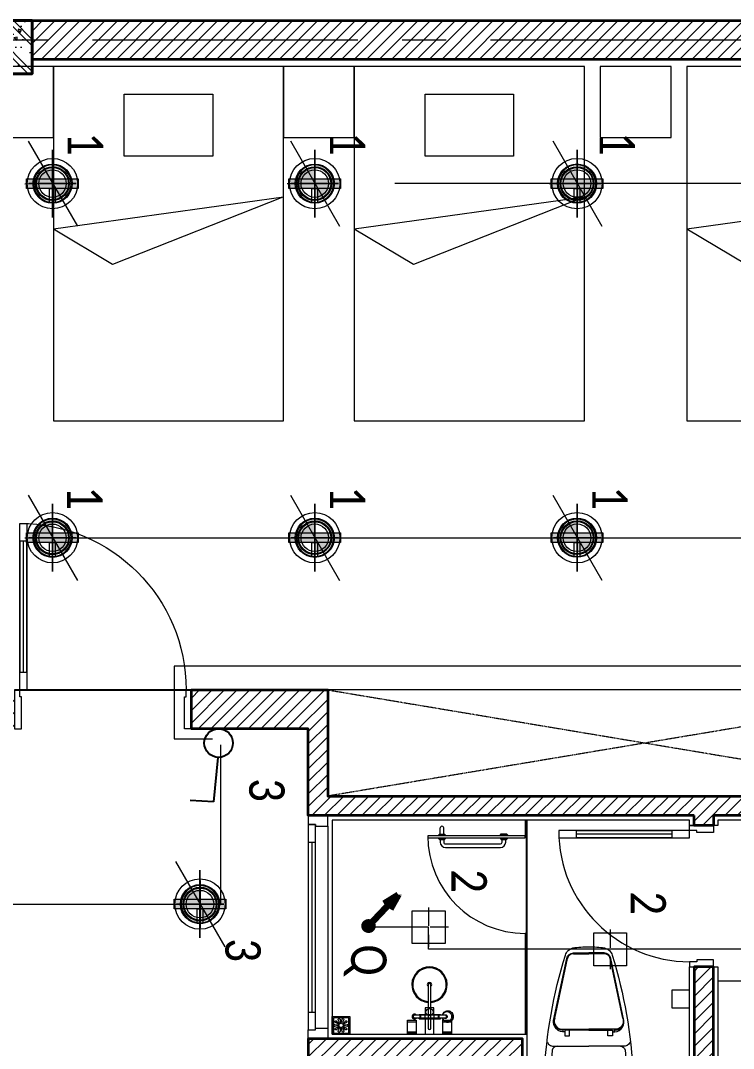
# Model space of a CAD drawing. Header units: millimetres. Extents: x 18326 to 214271, y -298828 to -198730.
# Drawn here: x 30721 to 34749, y -237225 to -231420 of the extents above; entities that cross this region are included whole.
import ezdxf
from ezdxf.enums import TextEntityAlignment as Align

# ---------------------------------------------------------------- set-up
doc = ezdxf.new("R2010")
doc.units = ezdxf.units.MM
doc.header["$LTSCALE"] = 20
doc.header["$MEASUREMENT"] = 0
for name, pattern in [('ACAD_ISO10W100', [18.5, 12, -3, 0.5, -3]), ('CONTINOUS', [0]), ('DASHED2', [0.375, 0.25, -0.125]), ('HIDDEN', [0.375, 0.25, -0.125]), ('xref LC GK$0$CENTER2', [1.125, 0.75, -0.125, 0.125, -0.125]), ('xref_mb.A7$0$HIDDEN', [0.375, 0.25, -0.125])]:
    doc.linetypes.add(name, pattern=pattern)
doc.layers.get('0').update_dxf_attribs({"lineweight": 0})
for name, color, linetype, lineweight in [('0.MAU XANH- DAY DIEN', 3, 'HIDDEN', 20), ('Day dien', 6, 'ACAD_ISO10W100', 15), ('DW-DIEN', 2, 'Continuous', 25), ('E-equipment-0.2', 2, 'Continuous', 9), ('E-thin-line-0.05', 251, 'Continuous', 9), ('Hatch', 8, 'Continuous', 5), ('KV_5_HIDDEN', 125, 'HIDDEN', 9), ('KV_EX_1_TB DIEN', 55, 'Continuous', 13), ('xref LC GK$0$KV-Net truc', 251, 'xref LC GK$0$CENTER2', 9), ('xref_mb.A7$0$KV-Cat be tong', 6, 'Continuous', 35), ('xref_mb.A7$0$KV-Cat tuong', 4, 'Continuous', 35), ('xref_mb.A7$0$KV-Cat vat lieu', 11, 'Continuous', 20), ('xref_mb.A7$0$KV-Cua', 34, 'Continuous', 13), ('xref_mb.A7$0$KV-Hatch', 179, 'Continuous', 5), ('xref_mb.A7$0$KV-Net khuat', 165, 'xref_mb.A7$0$HIDDEN', 9), ('xref_mb.A7$0$KV-Noi that', 35, 'Continuous', 9), ('xref_mb.A7$0$KV-Thiet bi', 59, 'Continuous', 9)]:
    doc.layers.add(name, color=color, linetype=linetype, lineweight=lineweight)
for name, color, linetype in [('CDC-E-Note', 3, 'Continuous'), ('CETECH-E-Switch', 2, 'Continuous'), ('xref_mb.A7$0$KV-Net thay 3', 251, 'Continuous')]:
    doc.layers.add(name, color=color, linetype=linetype)
doc.styles.add('Acud_VNTIME.SHX', font='romans1.shx', dxfattribs={"width": 0.6, "bigfont": 'vns.shx'})
doc.styles.add('uv-abc', font='calibril.ttf', dxfattribs={"width": 0.85})
doc.styles.add('xref_mb.A7$0$Standard', font='arial.ttf')
doc.dimstyles.new('2A-1.200', dxfattribs={"dimtxt": 600, "dimasz": 300, "dimexe": 300, "dimexo": 0, "dimgap": 150, "dimtad": 1, "dimdec": 0, "dimrnd": 5, "dimzin": 0, "dimdsep": 46, "dimtxsty": 'Acud_VNTIME.SHX', "dimblk": 'ARCHTICK', "dimcen": 0, "dimdle": 300, "dimclrd": 159, "dimclre": 159, "dimclrt": 7, "dimadec": 0, "dimazin": 0, "dimtfac": 1, "dimtdec": 0, "dimtix": 1, "dimtmove": 1, "dimatfit": 3, "dimldrblk": 'ARCHTICK', "dimfxl": 1, "dimtvp": 1, "dimtolj": 1, "dimtzin": 0, "dimarcsym": 0})

# ---------------------------------------------------------------- blocks, each defined once
blk = doc.blocks.new('A$C37556543')
blk.add_lwpolyline([(-0.001174173317846083, -0.1710253104101831), (-0.001174173317846083, 179.8289746895898), (179.9988258266822, 179.8289746895898), (179.9988258266822, -0.1710253104101831)], close=True)
at = {"layer": 'KV_5_HIDDEN', "ltscale": 20}
for p, q in [((89.99882582668215, -17.99976764572784), (89.99882582668215, 198.0002323542722)), ((197.9988258266822, 90.00023235427216), (-18.00117417331785, 90.00023235427216))]:
    blk.add_line(p, q, dxfattribs=at)
blk = doc.blocks.new('kcvn-compac')
at = {"layer": 'E-thin-line-0.05'}
blk.add_hatch(color=256, dxfattribs=at).paths.add_polyline_path([(121.6571742641251, 22.7861284502219), (-121.6571742641309, 22.7861284502219), (-121.6571742641309, -22.7861284502161), (121.6571742641251, -22.7861284502161)])
at = {"layer": 'Hatch'}
h = blk.add_hatch(color=256, dxfattribs=at)
edge = h.paths.add_edge_path(flags=17)
edge.add_ellipse((-5.968558980384842e-12, 0.2108313806506635), major_axis=(-62.32441003977205, 62.32441003977202), ratio=1, start_angle=-405.0000000000001, end_angle=-135.0444973120539)
edge.add_line((88.13999936450071, 0.1423796748182516), (77.77056445598151, 0.1256290873325941))
edge.add_ellipse((-5.968558980384842e-12, 0.2108313806506635), major_axis=(54.9921265056812, 54.99212650568122), ratio=0.9999999999999998, start_angle=-314.9999999999999, end_angle=-45.0627709197305, ccw=False)
edge.add_line((-5.968558980384842e-12, 77.981442508722), (-5.968558980384842e-12, 88.35085732579816))
edge = h.paths.add_edge_path()
edge.add_ellipse((-5.968558980384842e-12, 0.2108313806506635), major_axis=(-62.32441003977205, 62.32441003977202), ratio=1, start_angle=-585.0000000000001, end_angle=-314.9555026879461)
edge.add_line((-88.13999936451265, 0.1423796748182516), (-77.77056445599347, 0.1256290873325941))
edge.add_ellipse((-5.968558980384842e-12, 0.2108313806506635), major_axis=(54.9921265056812, 54.99212650568122), ratio=0.9999999999999998, start_angle=-494.9999999999999, end_angle=-224.9372290802695, ccw=False)
edge.add_line((-5.968558980384842e-12, -77.55977974742066), (-5.968558980384842e-12, -87.92919456449683))
edge = h.paths.add_edge_path(flags=16)
edge.add_ellipse((-5.968558980384842e-12, 0.2108313806506635), major_axis=(54.9921265056812, 54.99212650568122), ratio=0.9999999999999998, start_angle=-405.0627709197306, end_angle=-134.9999999999999)
edge.add_line((-5.968558980384842e-12, -77.55977974742065), (-5.968558980384842e-12, -1.63424829224823e-12))
edge.add_line((-5.968558980384842e-12, -1.637347003745075e-12), (77.77056445598151, 0.125629087332594))
edge = h.paths.add_edge_path(flags=0)
edge.add_ellipse((-5.968558980384842e-12, 0.2108313806506635), major_axis=(54.9921265056812, 54.99212650568122), ratio=0.9999999999999998, start_angle=-224.9372290802695, end_angle=45)
edge.add_line((-5.968558980384842e-12, 77.98144250872198), (-5.968558980384842e-12, -1.63424829224823e-12))
edge.add_line((-5.968558980384842e-12, -1.637338311366764e-12), (-77.77056445599347, 0.1256290873325941))
for p, q in [((-5.968558980384842e-12, -1.637329161141565e-12), (-5.968558980384842e-12, 140.7610961024966)), ((-5.968558980384842e-12, -1.637329161141565e-12), (-5.968558980384842e-12, 140.7610961024966)), ((130.5149613539868, 0.2108313806506635), (-5.968558980384842e-12, -1.637329161141565e-12)), ((-5.968558980384842e-12, -1.637329161141565e-12), (-5.968558980384842e-12, -140.7610961024999)), ((-5.968558980384842e-12, -1.637329161141565e-12), (-5.968558980384842e-12, -140.7610961024999))]:
    blk.add_line(p, q)
at = {"extrusion": (0, 0, -0.9999999999999998)}
blk.add_ellipse((-5.968558980384842e-12, 0.2108313806506635), major_axis=(-62.32441003977204, 62.32441003977201), ratio=1, start_param=5.497787143782138, end_param=11.78097245096172, dxfattribs=at)
at = {"extrusion": (0, 0, -1)}
blk.add_ellipse((-5.968558980384842e-12, 0.2108313806506635), major_axis=(54.9921265056812, 54.99212650568122), ratio=0.9999999999999998, start_param=3.926990816987241, end_param=10.21017612416683, dxfattribs=at)
at = {"layer": 'E-equipment-0.2'}
blk.add_line((114.5961039364308, -200.6150972992153), (-117.0542569160491, 200.6150972843199), dxfattribs=at)
for centre, radius in [((-0.1887425119545583, 0.1015474559741847), 92.1785353275623), ((-0.1887425119254544, 0.1015474559887366), 75.67170589949819)]:
    blk.add_circle(centre, radius, dxfattribs=at)
at = {"layer": 'E-thin-line-0.05', "ltscale": 200}
for p, q in [((-5.002220859751105e-12, -159.1207951236442), (-7.389644451905042e-13, 159.4117122577658)), ((1.580247044330463e-11, -159.1207951236234), (2.012257027672604e-11, 159.4117122577242)), ((-7.389644451905042e-13, 159.4117122577034), (-5.002220859751105e-12, -159.1207951236442)), ((-0.1887425119254544, -111.2734551249106), (-0.1887425119224417, 111.4765500369145)), ((-0.1887425119109025, -111.2734551248961), (-0.1887425119078898, 111.4765500368854)), ((-0.1887425119224417, 111.4765500368709), (-0.1887425119254544, -111.2734551249106)), ((-0.173074524156732, -102.0363674313572), (-0.1730745241539466, 102.2226029269719)), ((-0.1730745241433738, -102.0363674313439), (-0.1730745241405884, 102.2226029269452)), ((-0.1730745241539466, 102.2226029269319), (-0.173074524156732, -102.0363674313572)), ((-5.238689482212066e-12, 91.63636363632816), (-5.238689482212066e-12, -91.63636363635283)), ((111.5477611765856, 0.1015474559800111), (-111.5477611765914, -0.1015474559742415)), ((-111.5477611765768, -0.1015474559596896), (111.1862341669507, 0.1012183400236779)), ((102.2879026519117, 0.09311774778721826), (-102.2879026519221, -0.09311774778841198)), ((-102.2879026519087, -0.0931177477750822), (101.9563869031642, 0.09281595256921094))]:
    blk.add_line(p, q, dxfattribs=at)
at = {"layer": 'E-thin-line-0.05'}
for points in [[(-13.37938420734935, 90.65812229035109), (13.37938420734332, 90.65812229035109), (13.37938420734332, 22.7861284502219), (-13.37938420734935, 22.7861284502219)], [(-121.6571742641309, 22.7861284502219), (121.6571742641251, 22.7861284502219), (121.6571742641251, -22.7861284502161), (-121.6571742641309, -22.7861284502161)]]:
    blk.add_lwpolyline(points, close=True, dxfattribs=at)
for centre, radius in [((-5.115907697472721e-12, -5.968558980384842e-13), 118.4978687689813), ((-2.955857780762017e-12, 2.899014361901209e-12), 79.29133126541274), ((-2.955857780762017e-12, 2.899014361901209e-12), 64.68563723971602)]:
    blk.add_circle(centre, radius, dxfattribs=at)
blk = doc.blocks.new('_ARCHTICK')
at = {"color": 8, "const_width": 0.15}
blk.add_lwpolyline([(-0.5, -0.5), (0.5, 0.5)], dxfattribs=at)
blk = doc.blocks.new('CT dơn 10a')
for p, q in [((690677.031061232, 23139.19762640205), (690777.2363677802, 23143.78406754372)), ((690677.5459707206, 22946.84414719066), (690677.031061232, 23139.19762640205))]:
    blk.add_line(p, q)
blk.add_circle((690680.3698363783, 22885.14787438614), 61.76086378300478)
blk = doc.blocks.new('*U640')
at = {"xscale": 0.6818181797535813, "yscale": 0.6818181797535813, "zscale": 0.6818181797535813, "rotation": 230.5906423549585}
blk.add_blockref('CT dơn 10a', (286909.9880903571, 373751.6533927832), dxfattribs=at)
blk = doc.blocks.new('xref LC GK$0$LC')
at = {"layer": 'xref LC GK$0$KV-Net truc', "color": 8, "ltscale": 100}
blk.add_lwpolyline([(20280.07530471543, -22700), (-10253.12418516586, -22700)], dxfattribs=at)
blk = doc.blocks.new('xref_mb.A7$0$cot30x50')
at = {"layer": 'xref_mb.A7$0$KV-Hatch'}
h = blk.add_hatch(dxfattribs=at)
h.set_pattern_fill('CHAU-01', color=8, scale=30, angle=180, pattern_type=2)
h.set_pattern_definition([(230, (-701771.5933381974, 113908.4492841933), (-215.178054780226, 18.8256404947785), [22.5, -247.5]), (175, (-701771.5933381974, 113908.4492841933), (41.62540008390004, -225.6576401100035), [18, -198]), (280.4514, (-701789.5248421974, 113910.0180861933), (-173.5528145142064, -206.8318626182861), [19.122057, -210.3426336]), (226.1842, (-701771.5933381974, 113848.4492841933), (-320.1723145876933, 49.65570429870537), [33.74999999999999, -371.2499999999999]), (276.6356, (-701798.2743616975, 113852.5872762933), (-280.3988116646109, -292.2353612701326), [28.6830864, -315.5139]), (171.1842000000001, (-701771.5933381974, 113848.4492841933), (-280.3985835400881, -292.2355802775974), [27, -297]), (201, (-701801.5933381974, 113863.4492841933), (-179.0721156355385, 120.7856671996016), [22.5, -247.5]), (146.0000000000001, (-701801.5933381974, 113863.4492841933), (-72.99459957647449, -217.5450135140559), [18, -198]), (251.4514, (-701816.5160080974, 113873.5147659933), (-252.0667885744469, -96.75914901298576), [19.122057, -210.3426336]), (217.5, (-701771.5933381974, 113908.4492841933), (-3.647956595187185, -99.86815614939344), [0, -195.6, 0, -201, 0, -198.75]), (187.5, (-701771.5933381974, 113908.4492841933), (-78.92086123264457, -118.3235135647081), [0, -114.6, 0, -191.1, 0, -75.75]), (147.5, (-701704.6933381974, 113908.4492841933), (-160.1467308517227, 6.766461520313901), [0, -74.99999999999997, 0, -233.9999999999999, 0, -310.4999999999999]), (137.5, (-701674.6933381974, 113908.4492841933), (-174.9558508027159, -30.03149469969535), [0, -97.5, 0, -155.4, 0, -220.5]), (225, (-701771.5933381974, 113908.4492841933), (90.15611460128483, -90.1561146012848), []), (225, (-701771.5933381974, 113871.6992841933), (90.15611460128483, -90.1561146012848), [])])
h.paths.add_polyline_path([(-778331.6179150133, 133391.0790201908), (-778631.6179150133, 133391.0790201908), (-778631.6179150133, 132891.0790201908), (-778331.6179150133, 132891.0790201908)])
at = {"layer": 'xref_mb.A7$0$KV-Cat be tong', "color": 8}
blk.add_lwpolyline([(-778631.6179150133, 132891.0790201908), (-778331.6179150133, 132891.0790201908), (-778331.6179150133, 133391.0790201908), (-778631.6179150133, 133391.0790201908)], close=True, dxfattribs=at)
blk = doc.blocks.new('xref_mb.A7$0$DVCT3')
at = {"layer": 'xref_mb.A7$0$KV-Cat be tong', "color": 8, "rotation": 270}
blk.add_blockref('xref_mb.A7$0$cot30x50', (372955.2071416121, -790400.0984949365), dxfattribs=at)
blk = doc.blocks.new('xref_mb.A7$0$TF2001P-Plaza')
at = {"color": 8}
for p, q in [((-0.1349881035093574, -0.268299647488675), (-0.1082184643891821, -0.268299647488675)), ((-0.1349881035093574, -0.2901528801591695), (-0.1349881035093574, -0.268299647488675)), ((-0.1349881035093574, -0.2999999999999972), (-0.1349881035093574, -0.2901528801591695)), ((-0.1082184643891821, -0.268299647488675), (-0.1082184643891821, -0.2999999999999972)), ((0.1349881035093716, -0.268299647488675), (0.1082184643891964, -0.268299647488675)), ((0.1082184643891964, -0.268299647488675), (0.1082184643891964, -0.2999999999999972)), ((0.1349881035093716, -0.2901528801591695), (0.1349881035093716, -0.268299647488675)), ((0.1349881035093716, -0.2999999999999972), (0.1349881035093716, -0.2901528801591695)), ((-0.1082184643891821, -0.2999999999999972), (-0.1349881035093574, -0.2999999999999972)), ((0, -0.2999999999999972), (-0.1082184643891821, -0.2999999999999972)), ((0, -0.2999999999999972), (0.1082184643891964, -0.2999999999999972)), ((0.1082184643891964, -0.2999999999999972), (0.1349881035093716, -0.2999999999999972)), ((-0.1921508592016892, -0.3666940844349398), (-0.1209252347400565, -0.7041115928166874)), ((0.1921508592017034, -0.3666940844349398), (0.1209252347400991, -0.7041115928166874)), ((-0.08697253431348884, -0.7317892609947023), (0, -0.7317892609947023)), ((0.08697253431353147, -0.7317892609947023), (0, -0.7317892609947023))]:
    blk.add_line(p, q, dxfattribs=at)
blk.add_lwpolyline([(0, -0.7709857503338782, -0.04026818872333893), (-0.089503170167049, -0.7641256380909027, -0.2582759532507667), (-0.1324201633969864, -0.7229596048127434, -0.06368791604622695), (-0.2508710730423189, -0.04715056058327605, -0.3331113829757602), (-0.2234041984617647, -0.0265675464485895), (0, -0.0265675464485895), (0.2234041984617789, -0.0265675464485895, -0.3331113829757602), (0.2508710730423331, -0.04715056058327605, -0.06368791604622695), (0.1324201633970148, -0.7229596048127434, -0.2582759532507667), (0.08950317016709164, -0.7641256380909027, -0.04026818872333893)], format="xyb", close=True, dxfattribs=at)
for points in [[(-0.1787705193451643, -0.2100994450224221, -0.3368307061372848), (-0.2062373939257327, -0.1860859235231658), (-0.216537473025312, -0.05401156529484297, -0.4414225661349933), (-0.1907872752763495, -0.0265675464485895, 0.007083389971865325)], [(0.1787705193452069, -0.2100994450224221, 0.3368307061372848), (0.2062373939257753, -0.1860859235231658), (0.2165374730253262, -0.05401156529484297, 0.4414225661349933), (0.1907872752763637, -0.0265675464485895, -0.007083389971865325)], [(-0.2337042775613156, -0.2323977128393864, -0.3528619440787009), (-0.1925039611629842, -0.2100994450224221), (0, -0.2100994450224221)], [(0.2337042775613583, -0.2323977128393864, 0.3528619440787009), (0.1925039611630126, -0.2100994450224221), (0, -0.2100994450224221)], [(-0.1349881035093574, -0.2901528801591695, 0.4878779416568886), (-0.1989377949645075, -0.3539896649754013), (-0.1248552693128886, -0.704941185708762, 0.3531545021699269), (-0.08698250029576116, -0.7358059008976738), (0, -0.7358059008976738)], [(-0.144756232044827, -0.289990600146723), (-0.144756232044827, -0.3009508492442166, 0.3534189704856527), (-0.1966887083426769, -0.3297439391509727, -7.107355031558337)], [(0.1349881035093716, -0.2901528801591695, -0.4878779416568886), (0.1989377949645501, -0.3539896649754013), (0.1248552693129028, -0.704941185708762, -0.3531545021699269), (0.08698250029580379, -0.7358059008976738), (0, -0.7358059008976738)], [(0.1447562320448412, -0.289990600146723), (0.1447562320448412, -0.3009508492442166, -0.3534189704856527), (0.1966887083427196, -0.3297439391509727, 7.107355031558337)], [(-0.1921508592016892, -0.3666940844349398, -0.5535659268976675), (-0.1467789752409487, -0.3053816127835631), (0, -0.3053816127835631)], [(0.1921508592017034, -0.3666940844349398, 0.5535659268976675), (0.1467789752409914, -0.3053816127835631), (0, -0.3053816127835631)]]:
    blk.add_lwpolyline(points, format="xyb", dxfattribs=at)
for centre, start, end in [((-0.0867945877096048, -0.6969069380858741), 191.9196070017476, 269.7077172596), ((0.08679458770961901, -0.6969069380858741), 270.2922827404001, 348.0803929982523)]:
    blk.add_arc(centre, 0.03488277678895942, start, end, dxfattribs=at)
at = {"color": 8, "style": 'xref_mb.A7$0$Standard', "flags": 3}
blk.add_attdef('SERIAL', text='', height=0.025, dxfattribs=at).set_placement((66.65938784401892, -0.4587154508485867), align=Align.CENTER)
blk = doc.blocks.new('*U536')
at = {"color": 8, "xscale": 1000, "yscale": 1000, "zscale": 1000}
blk.add_blockref('xref_mb.A7$0$TF2001P-Plaza', (0, 26.56754644860371), dxfattribs=at)
blk = doc.blocks.new('xref_mb.A7$0$sdfg323233')
at = {"color": 8}
for p, q in [((-116.2675172935997, 55.00000000000728), (-125, 55.00000000000728)), ((-91.1597318807435, 55.00000000000728), (-116.2675172935997, 55.00000000000728)), ((-75, 55.00000000000728), (-91.1597318807435, 55.00000000000728)), ((-83.8460588735943, 33.62888867394213), (-52.81825134883547, 33.6288886739494)), ((-83.84605887359794, 16.37111132595601), (-52.81825134883547, 16.37111132596328)), ((-62.77707765950981, 37.36901190614299), (-62.77707765950981, 33.62888867394213)), ((57.67349692095377, 37.36901190614299), (-62.77707765950981, 37.36901190614299)), ((-62.77707765950981, 16.37111132573773), (-62.77707765951345, 12.63098809350049)), ((57.67349692080461, 12.63098809328221), (-62.77707765951345, 12.63098809328221)), ((-49.06637984273402, 33.6288886739494), (47.81781026301542, 33.62888867394213)), ((-49.06637984273402, 16.37111132596328), (47.81781026316094, 16.37111132617429)), ((-25, 12.63098809328221), (-25, 37.36901190615026)), ((25, 37.36901190615026), (25, 12.63098809328221)), ((51.56968177042654, 33.62888867394213), (84.7131037691106, 33.62888867394213)), ((51.56968177042654, 16.37111132595601), (84.71310376910697, 16.37111132595601)), ((57.67349692095377, 37.36901190614299), (57.67349692080825, 33.62888867394213)), ((57.67349692080825, 16.37111132573773), (57.67349692080461, 12.63098809328221)), ((125, 55.00000000000728), (75, 55.00000000000728))]:
    blk.add_line(p, q, dxfattribs=at)
for points in [[(-75, 115.0000000000073), (-125, 115.0000000000073), (-125, 125.0000000000073), (-75, 125.0000000000073), (-75, 115.0000000000073)], [(25, 37.36901190615026), (25, 125.0000000000073), (-25, 125.0000000000073), (-25, 37.36901190615026)], [(125, 115.0000000000073), (75, 115.0000000000073), (75, 125.0000000000073), (125, 125.0000000000073), (125, 115.0000000000073)], [(-125, 113.0000000000364), (-75, 113.0000000000364), (-75, 45.00000000000728), (-79.15223750482983, 45.00000000000728)], [(-125, 48.52331093827524), (-125, 113.0000000000364)], [(75, 113.0000000000364), (125, 113.0000000000364), (125, 45.00000000000728), (75, 45.00000000000728), (75, 113.0000000000364)], [(-73.9045061360157, 16.37111132588325), (-75.98240390913998, 10.46579669508355), (-79.07199321153894, 5.093413142370991), (-83.059986914006, 0.4509518683917122), (-87.80015575829748, -3.291360259951034), (-93.11869019641745, -5.996302481667954), (-98.82057353402342, -7.564691666935687), (-101.9206010672424, -7.762171913032944), (-104.6967326785598, -7.939019101700978), (-110.5317043000759, -7.105559181887656), (-116.1115353091664, -5.09487269444071), (-121.2316279509032, -1.980686234288441), (-125.7042418702549, 2.122811156936223), (-129.3653780563836, 7.065155002841493), (-132.0807922580498, 12.66512252992834), (-133.7509173643703, 18.71737763080455), (-134.3145142729845, 24.99999999998545), (-133.7509173643703, 31.28262236905721), (-132.0807922580498, 37.33487746989704), (-129.3653780563836, 42.93484499698388), (-125.7042418702513, 47.87718884288915), (-121.2316279508996, 51.9806862341502), (-116.1115353091627, 55.09487269430247), (-110.7843221355761, 57.01452859905112), (-110.5317043000723, 57.10555918171303), (-104.6967326785561, 57.93901910156274), (-98.82057353401979, 57.56469166676106), (-93.11869019641381, 55.99630248149333), (-87.80015575829384, 53.29136025981279), (-83.05998691400237, 49.54904813150642), (-79.0719932115353, 44.90658685749077), (-75.98240390913634, 39.53420330474182), (-73.90450613601206, 33.62888867394213)], [(-74.33658083754563, 16.37111132595601), (-76.37494318506651, 10.62247277359711), (-79.38545225740381, 5.398767818391207), (-83.25819225806481, 0.8907175899585127), (-87.85176673481328, -2.737085837921768), (-92.99846106397308, -5.352188819029834), (-98.51036582752567, -6.859112110592832), (-104.1862375193086, -7.202836886841396), (-109.818846084956, -6.370813515291957), (-115.2025410375718, -4.393419752392219), (-120.1407599005252, -1.342851630557561), (-124.4532048418405, 2.669512469641631), (-127.9824254738851, 7.497178322613763), (-130.5995674773221, 12.96388446381025), (-132.2090771625444, 18.87003762020322), (-132.7521902037479, 24.99999999998545), (-132.2090771625444, 31.12996237965854), (-130.5995674773221, 37.03611553601513), (-127.9824254738814, 42.50282167724799), (-124.4532048418369, 47.33048753018375), (-120.1407599005215, 51.3428516304557), (-115.2025410375682, 54.39341975225398), (-109.8188460849524, 56.37081351515371), (-104.186237519305, 57.20283688666677), (-98.51036582766756, 56.85911211041821), (-92.99846106396944, 55.35218881889159), (-87.85176673480964, 52.73708583774714), (-83.25819225806117, 49.10928240990324), (-79.38545225740017, 44.60123218143417), (-76.37494318506288, 39.37752722630103), (-74.33658083754199, 33.62888867394213)], [(-74.48526008024783, 16.37111132595601), (-76.50534049694397, 11.33883461482037), (-79.39052895394707, 6.825300761069229), (-83.03126884638186, 3.001898030619486), (-87.28931370874488, 0.01380897576746065), (-92.00297672388115, -2.025502448537736), (-96.99327030567656, -3.038599346960837), (-102.0707026291275, -2.987012323443196), (-107.042473031026, -1.87270024465397), (-111.7197930508628, 0.2620241427066503), (-115.9250551208897, 3.336100914551935), (-119.4985766959071, 7.232800983569177), (-122.3046637308944, 11.80415854504099), (-124.2367632657915, 16.876589646512), (-125.2215094634375, 22.25748353141535), (-125.2215094634375, 27.74251646939229), (-124.2367632656424, 33.12341035425925), (-122.3046637304542, 38.19584145569388), (-119.4985766956124, 42.76719901720207), (-115.9250551208861, 46.6638990860738), (-111.7197930505681, 49.73797585784632), (-107.0424730305858, 51.8727002450978), (-102.0707026286873, 52.98701232377789), (-96.99327030509085, 53.03859934722277), (-92.00297672358647, 52.02550244876329), (-87.28931370845021, 49.98619102434895), (-83.03126884594167, 46.99810196946055), (-79.39052895365239, 43.17469923886529), (-76.50534049694033, 38.66116538507777), (-74.48526008009867, 33.62888867394213)], [(-79.15223750482983, 45.00000000000728), (-125, 45.00000000000728), (-125, 48.52331093827524)], [(-85.1673110011252, 16.2184840958289), (-86.67950985443167, 15.24072043865453), (-88.32286489631952, 14.61040189062624), (-90.03887020181719, 14.34996874503122), (-91.76643338854046, 14.46869281555701), (-93.44405059410929, 14.96234734592144), (-95.01199610938056, 15.81335748835409), (-96.41444870371924, 16.99142599498737), (-97.60147894324473, 18.45461184568558), (-98.5308267574801, 20.15082341180823), (-99.16940595793858, 22.01967299667012), (-99.49448216080054, 23.99462672927621), (-99.49448216080054, 26.00537327058555), (-99.16940595793858, 27.98032700319163), (-98.5308267574801, 29.84917658805352), (-97.60147894324473, 31.5453881541398), (-96.4144487037156, 33.00857400483801), (-95.01199610937692, 34.18664251147129), (-93.44405059410565, 35.03765265394031), (-91.76643338853683, 35.53130718430475), (-90.03887020181355, 35.65003125493968), (-88.32286489631588, 35.38959810923552), (-86.67950985442803, 34.75927956117084), (-85.16731100112156, 33.78151590403286)], [(-86.76881954422424, 16.03348245395318), (-88.16476009799953, 16.02293092661421), (-89.5383686506757, 16.32054066196724), (-90.84249251361325, 16.91609543113736), (-92.03236424014176, 17.78915126657375), (-93.06713838653377, 18.90973825417313), (-93.91129363676737, 20.23938932880264), (-94.53585216396459, 21.73246075630595), (-94.9193743716678, 23.33769897354068), (-95.04869486160896, 25.00000000038563), (-94.9193743716678, 26.66230102715781), (-94.53585216381907, 28.26753924439254), (-93.91129363618529, 29.76061067182309), (-93.06713838609721, 31.09026174630708), (-92.03236423955605, 32.2108487338337), (-90.84249251259098, 33.08390456908819), (-89.53836865008998, 33.67945933814917), (-88.1647600972683, 33.97706907332031), (-86.76881954349301, 33.96651754579943)], [(-83.84605887155703, 33.62888867365109), (-86.81079755623432, 33.97136672456691)], [(-83.84605887156067, 16.37111132617429), (-86.81079755623796, 16.02863327529485)], [(-25, 12.63098809328221), (-25, 1.824583655194147)], [(-25, 1.824583655186871), (-25, -24.99999999999272), (25, -24.99999999999272), (25, 1.824583655186871)], [(25, 1.824583655194147), (25, 12.63098809328221)], [(47.81781025821329, 33.6288886883849), (48.43394433913272, 31.76872675414779), (48.89115053193746, 29.65717120705813), (49.17244798992397, 27.3726461877086), (49.26738919567651, 25.00000000184082), (49.17244799021501, 22.62735381593666), (48.89115053281057, 20.34282879633247), (48.43394434000584, 18.23127324898815), (47.81781025923192, 16.3711113142781)], [(51.56968176955343, 33.62888867557922), (52.1858158484356, 31.76872674272454), (52.64302203978514, 29.65717119836336), (52.92431949675301, 27.37264618265181), (53.01926070236004, 25.00000000093132), (52.92431949675301, 22.62735381917446), (52.64302204051273, 20.34282880331739), (52.18581584887215, 18.23127325884707), (51.56968177042654, 16.37111132573773)]]:
    blk.add_lwpolyline(points, dxfattribs=at)
blk.add_lwpolyline([(-7.499999999708962, 90.00000000611908), (-7.499999999708962, -154.999999994463, 0.9999999999999999), (7.499999999708962, -154.999999994463), (7.499999999708962, 90.00000000611908, 0.9999999999999999)], format="xyb", close=True, dxfattribs=at)
at = {"color": 8, "extrusion": (0, 0, -1)}
for points in [[(52.8182513482534, 33.62888867557922), (53.43438542684453, 31.76872674272454), (53.89159161848511, 29.65717119837063), (54.17288907530747, 27.37264618265908), (54.26783028076898, 25.00000000093132), (54.17288907530747, 22.62735381917446), (53.89159161863063, 20.34282880331739), (53.43438542742661, 18.23127325881796), (52.81825134883547, 16.37111132574501)], [(49.06637983676774, 33.6288886883849), (49.68251391768717, 31.76872675414779), (50.13972011092847, 29.65717120705813), (50.42101756876946, 27.3726461877086), (50.51595877437649, 25.00000000184809), (50.42101756876946, 22.62735381594393), (50.13972011136502, 20.34282879633247), (49.68251391870581, 18.23127324899542), (49.06637983793189, 16.3711113142781)]]:
    blk.add_lwpolyline(points, dxfattribs=at)
at = {"color": 8}
blk.add_circle((0, 0), 20, dxfattribs=at)
for centre, radius, start, end in [((-50.94231559578475, 32.18630909769854), 2.366467997580314, 37.55999604191742, 142.4400039570404), ((-50.94231559578475, 17.81369090214139), 2.366467997580314, 217.5599960429596, 322.4400039580826), ((49.6937460172303, 32.18630909769854), 2.366467997580314, 37.55999604295955, 142.4400039580826), ((49.6937460172303, 17.81369090214139), 2.366467997580314, 217.5599960419174, 322.4400039570404), ((84.71310376910697, 24.99999999999272), 14.04109146953345, 217.9188982557298, 142.0811017442702), ((84.71310376910697, 24.99999999999272), 8.628888673994572, 270, 90), ((0, -155), 100, 94.30122230449912, 85.69877769550087), ((0, -155), 95, 94.52806301373558, 85.47193698626441), ((0, -154.9999999944557), 12.49999999970896, 126.8698976441765, 53.1301023558235)]:
    blk.add_arc(centre, radius, start, end, dxfattribs=at)
blk = doc.blocks.new('*U517')
at = {"color": 8}
for p, q in [((-104.9999999988067, 459.3986237565578), (-105.0000000040891, 499.3986237515228)), ((-85.00000000144064, 459.3986237569579), (-84.99999999720603, 499.3986237519539)), ((-80.00000000055297, 489.3986237548188), (-45.00000000443839, 489.3986237548897)), ((-79.99999999234569, 469.3986237546515), (-44.99999999596918, 469.3986237551317)), ((-105.000000014421, 109.3986237481377), (-105.0000000197761, 149.3986237433283)), ((-83.00000348417967, 109.3986237485269), (-83.00000348000327, 149.3986237435757))]:
    blk.add_line(p, q, dxfattribs=at)
for points in [[(-100, 10), (-90, 10), (-90, 560), (-100, 560)], [(-1209.999999999999, 0), (-640, 0), (-640, 10), (-1209.999999999999, 10)], [(-90, 0), (0, 0), (0, 10), (-90, 10)]]:
    blk.add_lwpolyline(points, close=True, dxfattribs=at)
for points in [[(-110.0000000027794, 489.3986237541167), (-124.9999999989232, 489.3986237542003, 0.4142135623730934), (-155.0000000124128, 459.3986237408708), (-155.0000000133151, 149.3986237485724, 0.414213562373104), (-125.0000000102592, 119.3986237457475), (-110.0000000141154, 119.3986237454983)], [(-109.9999999975262, 469.3986237539475), (-124.9999999937281, 469.3986237540839, 0.4142135623730953), (-135.00000001218, 459.3986237355102), (-135.0000000129076, 149.3986237433446, 0.4142135623730946), (-125.0000000155852, 139.3986237455038), (-110.0000000193832, 139.3986237456966)]]:
    blk.add_lwpolyline(points, format="xyb", dxfattribs=at)
for points in [[(-100.0000000054861, 499.3986237517101), (-105.0000000040891, 499.3986237515228), (-110.000000002794, 494.3986237529507), (-109.9999999976862, 464.3986237554627), (-104.9999999988067, 459.3986237565578), (-100, 459.3986237567142)], [(-89.99999999596912, 499.3986237519102), (-84.99999999720603, 499.3986237519539), (-79.99999999832653, 494.3986237533873), (-80.00000000291038, 464.3986237558775), (-85.00000000144064, 459.3986237569579), (-90, 459.3986237568834)], [(-100.0000000210712, 149.3986237432592), (-105.0000000197761, 149.3986237433283), (-110.0000000185392, 144.3986237446452), (-110.0000000131986, 114.398623746919), (-105.000000014421, 109.3986237481377), (-100.0000000157016, 109.3986237482123)], [(-88.00000347873726, 149.3986237434993), (-83.00000348000327, 149.3986237435757), (-78.00000348119653, 144.3986237450709), (-78.000003485533, 114.3986237474883), (-83.00000348417967, 109.3986237485269), (-88.0000034828409, 109.3986237483905)]]:
    blk.add_lwpolyline(points, dxfattribs=at)
at = {"color": 8, "ltscale": 0.3}
blk.add_arc((-90, 10), 550, 90, 180, dxfattribs=at)
at = {"color": 8}
blk.add_arc((-44.99999999752623, 479.3986237523395), 9.999999999999755, 270.0000000091714, 90.00000000917142, dxfattribs=at)
blk = doc.blocks.new('xref_mb.A7$0$A$Ce74eeb68')
at = {"layer": 'xref_mb.A7$0$KV-Noi that', "color": 8}
for points in [[(0, 2.91038304567337e-11), (1300, 2.91038304567337e-11), (1300, -1999.999999999971), (0, -1999.999999999971)], [(900, -1493.623359946272), (400, -1493.623359946272), (400, -1843.623359946272), (900, -1843.623359946272)]]:
    blk.add_lwpolyline(points, close=True, dxfattribs=at)
for points in [[(1296.304543569138, -1261.756702708575), (334.1902870959602, -882.6073738157284), (0, -1082.173690956086)], [(1300, -1262.268651230959), (0, -1082.173690956086)]]:
    blk.add_lwpolyline(points, dxfattribs=at)
blk = doc.blocks.new('xref_mb.A7$0$A$C668d1f15')
at = {"layer": 'xref_mb.A7$0$KV-Thiet bi', "color": 8, "elevation": -1.369944006470667e-08}
for points in [[(166.2244383517091, 166.2244383517897), (0, 166.2244383517897), (0, 0), (166.2244383517091, 0)], [(155.1428091282779, 11.08162922343115), (11.08162922343115, 11.08162922343115), (11.08162922343115, 155.1428091283586), (155.1428091282779, 155.1428091283586)]]:
    blk.add_lwpolyline(points, close=True, dxfattribs=at)
for points in [[(42.09347617752006, 124.0968440899314, 1), (31.45803590892035, 109.4584163882015), (56.32479028489497, 97.33008990717049, 0.650932710484297), (61.31244980603071, 104.1950142976923)], [(74.01751709747778, 140.3796894413866, 0.999999557586707), (56.80901325776787, 134.7883076012445), (69.79778870230176, 110.3599738703218, 0.6509327104773983), (77.86799133186031, 112.9821416572157)], [(103.430808354345, 83.11221917589486, 1), (62.79362999736414, 83.11221917589486, 1)], [(109.4154250938606, 134.7883076012445, 1), (92.20692125415069, 140.3796894413866), (88.35644701976817, 112.9821416572157, 0.6509327104733599), (96.42664964932672, 110.3599738701605)], [(124.1309621742697, 124.0968440899314), (104.9119885455978, 104.1950142976923, 0.6509327104805153), (109.8996480667335, 97.33008990717049), (134.7664024427081, 109.4584163882015, 0.999999665111895)], [(53.08367923257786, 87.35497577936157), (25.83720090700899, 92.15926503748258, 1), (25.83720090700899, 74.06517331430713), (53.0836792326585, 78.86946257242816, 0.6509327104794826)], [(61.31244980611135, 62.02942405425864, 0.6509327104780456), (56.32479028489497, 68.89434844461923), (31.45803590900098, 56.76602196358822, 1), (42.09347617743943, 42.12759426185836)], [(77.86799133186031, 53.24229669457404, 0.6509327104767896), (69.79778870230176, 55.86446448146792), (56.80901325776787, 31.4361307505452, 0.9999998669711184), (74.01751709747778, 25.84474891008056)], [(109.4154250938606, 31.4361307505452), (96.42664964940734, 55.86446448146792, 0.650932710478352), (88.35644701976817, 53.24229669457404), (92.20692125415069, 25.84474891024182, 1)], [(134.7664024425468, 56.76602196358822), (109.8996480668141, 68.89434844461923, 0.6509327104818264), (104.9119885455978, 62.02942405425864), (124.1309621742697, 42.12759426169711, 1.00000006364785)], [(140.3872374445388, 92.15926503748258), (113.1407591191312, 87.35497577936157, 0.650932710479483), (113.14075911897, 78.86946257242816), (140.3872374447807, 74.06517331430713, 1)]]:
    blk.add_lwpolyline(points, format="xyb", close=True, dxfattribs=at)
blk = doc.blocks.new('xref_mb.A7$0$Phong KTX')
at = {"layer": 'xref_mb.A7$0$KV-Cat vat lieu', "color": 8}
blk.add_lwpolyline([(-1315, -4255), (-1315, -4280), (-2809.999999999069, -4280), (-2809.999999999098, -4310), (-2969.999999999098, -4310), (-2969.999999999069, -4280), (-4989.999999999069, -4280), (-4989.999999999069, -5490), (-3889.999999999069, -5490), (-3889.999999999069, -5740), (-2969.999999999069, -5740), (-2969.999999999098, -5110), (-2809.999999999098, -5110), (-2809.999999999069, -5740), (-1449.999999999985, -5740), (-1449.999999999985, -5140), (-1425, -5140)], dxfattribs=at)
at = {"layer": 'xref_mb.A7$0$KV-Net khuat', "color": 8}
for points in [[(-5014.999999999091, -3545), (-1425, -4145)], [(-1425, -3545), (-5014.999999999091, -4145)]]:
    blk.add_lwpolyline(points, dxfattribs=at)
at = {"layer": 'xref_mb.A7$0$KV-Net thay 3', "color": 8}
blk.add_line((-3889.999999999069, -5490), (-3889.999999999069, -4280), dxfattribs=at)
at = {"layer": 'xref_mb.A7$0$KV-Noi that', "color": 8}
for points in [[(-6564.999999999975, -25.00000000023283), (-6964.999999999975, -25.00000000023283), (-6964.999999999975, -425.0000000002328), (-6564.999999999975, -425.0000000002328)], [(-4864.999999999975, -25.00000000023283), (-5264.999999999975, -25.00000000023283), (-5264.999999999975, -425.0000000002328), (-4864.999999999975, -425.0000000002328)], [(-3075, -25.00000000029104), (-3475, -25.00000000029104), (-3475, -425.000000000291), (-3075, -425.000000000291)], [(-1425, -3545), (-5014.999999999091, -3545), (-5014.999999999091, -4145), (-1425, -4145)], [(-1449.999999999985, -5189.999999750755), (-2809.999999999061, -5189.999999750755), (-2809.999999999061, -5740), (-1449.999999999985, -5740)], [(-2969.999999999054, -5240), (-3069.999999999054, -5240), (-3069.999999999054, -5340), (-2969.999999999054, -5340)]]:
    blk.add_lwpolyline(points, close=True, dxfattribs=at)
at = {"layer": 'xref_mb.A7$0$KV-Cat tuong', "color": 8, "xscale": -1, "rotation": 180}
for p in [(-6564.999999999993, -2025.000000000175), (-4864.999999999993, -2025.000000000175), (-2985, -2025.000000000233)]:
    blk.add_blockref('xref_mb.A7$0$A$Ce74eeb68', p, dxfattribs=at)
at = {"layer": 'xref_mb.A7$0$KV-Noi that', "color": 8}
for name, p, rotation in [('*U517', (-3889.999999999054, -4280), 90), ('*U536', (-3539.999999999054, -5740), 180), ('xref_mb.A7$0$sdfg323233', (-4439.999999999054, -5365), 180)]:
    blk.add_blockref(name, p, dxfattribs=dict(at, rotation=rotation))
at = {"layer": 'xref_mb.A7$0$KV-Thiet bi', "color": 8, "xscale": -0.6026365254345118, "yscale": 0.6026365254345118, "zscale": 0.6026365254345118, "rotation": 180}
blk.add_blockref('xref_mb.A7$0$A$C668d1f15', (-4989.999999999054, -5389.713064238022, -5.4436571037135e-09), dxfattribs=at)
blk = doc.blocks.new('*U528')
at = {"layer": 'xref_mb.A7$0$KV-Cua', "color": 8}
blk.add_line((-50, 100), (-50.00000000000094, 840), dxfattribs=at)
for points in [[(-30, 0), (-30.00000000000105, 940), (-70.00000000000105, 940), (-70, -2.842170943040401e-14)], [(-30, 100), (-70, 100), (-70.00000000000105, 840), (-30.00000000000094, 840)], [(9.619655499521356e-14, -220), (-39.99999999999991, -220), (-40, -40), (-30, -40), (-30, 0), (0, 0)], [(-1000, -220.0000000000005), (-960, -220.0000000000005), (-960, -40.00000000000041), (-970, -40.0000000000004), (-970, -4.302486394064563e-13), (-1000, -4.302486394064563e-13)]]:
    blk.add_lwpolyline(points, close=True, dxfattribs=at)
at = {"layer": 'xref_mb.A7$0$KV-Cua', "color": 8, "ltscale": 100}
blk.add_arc((-30, 0), 940.0000000000002, 90, 180, dxfattribs=at)
blk = doc.blocks.new('*U522')
at = {"layer": 'xref_mb.A7$0$KV-Cua', "color": 8}
blk.add_line((-50, 100), (-50.00000000000088, 640), dxfattribs=at)
for points in [[(-30, 0), (-30.000000000001, 740), (-70.000000000001, 740), (-70, -2.842170943040401e-14)], [(-30, 100), (-70, 100), (-70.000000000001, 640), (-30.00000000000088, 640)], [(5.902970420161151e-14, -135.0000000000073), (-39.99999999999995, -135.0000000000073), (-40, -40), (-30, -40), (-30, 0), (0, 0)], [(-800, -135.0000000000077), (-760, -135.0000000000077), (-760, -40.00000000000031), (-770, -40.00000000000031), (-770, -3.38706375702955e-13), (-800, -3.387063757029549e-13)]]:
    blk.add_lwpolyline(points, close=True, dxfattribs=at)
at = {"layer": 'xref_mb.A7$0$KV-Cua', "color": 8, "ltscale": 100}
blk.add_arc((-30, 0), 740.0000000000002, 90, 180, dxfattribs=at)
blk = doc.blocks.new('*U524')
at = {"color": 8, "ltscale": 30}
for p, q in [((150, 0), (150, -40)), ((1110, 0), (1110, -40)), ((150, -20), (1110, -20)), ((60, -110.0000000000186), (1200, -110.0000000000186))]:
    blk.add_line(p, q, dxfattribs=at)
at = {"color": 8}
for points in [[(0, 0), (50, 0), (50, -40), (60, -40), (60, -110.0000000000186), (0, -110.0000000000186)], [(1260, 0), (1210, 0), (1210, -40), (1200, -40), (1200, -110.0000000000186), (1260, -110.0000000000186)]]:
    blk.add_lwpolyline(points, close=True, dxfattribs=at)
at = {"color": 8, "ltscale": 30}
blk.add_lwpolyline([(50, 0), (1210, 0), (1210, -40), (50, -40)], close=True, dxfattribs=at)
blk = doc.blocks.new('xref_mb.A7$0$P3')
at = {"layer": 'xref_mb.A7$0$KV-Hatch'}
h = blk.add_hatch(dxfattribs=at)
h.set_pattern_fill('ANSI31', color=8, scale=400)
h.set_pattern_definition([(45, (0, 0), (-35.35533905932738, 35.35533905932738), [])])
h.paths.add_polyline_path([(390.0000000000073, 6110), (6810.000000000007, 6110.000000000116), (6810.000000000007, 5890.000000000116), (390.0000000000073, 5890)])
h.paths.add_polyline_path([(-109.9999999999927, 5810.000000000116), (110.0000000000073, 5810.000000000116), (110.0000000000073, 5300), (-109.9999999999927, 5300)])
h.paths.add_polyline_path([(-109.9999999999709, 2110.000000000116), (-109.9999999999709, 3100), (110.0000000000291, 3100), (110.0000000000291, 2330.000000000116), (290.0000000000291, 2330.000000000116), (290.0000000000291, 2110.000000000116)])
h.paths.add_polyline_path([(4130.000000000931, 1620), (1950.000000000931, 1620), (1950.000000000931, 2110), (1290, 2110), (1290, 2330), (2060.000000000931, 2330), (2060.000000000931, 1730), (5650, 1730), (5650, 2330), (5760, 2330), (5760, 1620), (4240.000000000931, 1620), (4240.000000000931, 1565), (4130.000000000931, 1565)])
h.paths.add_polyline_path([(7090.000000000029, 1660.000000000116), (7310.000000000029, 1660.000000000116), (7310.000000000007, 5810.000000000116), (7090.000000000007, 5810.000000000116)])
h.paths.add_polyline_path([(7090.000000000029, 150.0000000001164), (7310.000000000029, 150.0000000001164), (7310.000000000029, 660.0000000001164), (7090.000000000029, 660.0000000001164)])
h.paths.add_polyline_path([(6810.000000000029, 110.0000000001164), (4240.000000000931, 110), (4240.000000000931, 765), (4130.000000000931, 765), (4130.000000000931, 110), (3160.000000000931, 110), (3160.000000000931, 360), (1950.000000000931, 360), (1950.000000000931, 110), (390.0000000000291, 110), (390.0000000000291, -110), (1950.000000000931, -110), (1950.000000000931, -360), (3160.000000000931, -360), (3160.000000000931, -110), (4130.000000000931, -110), (4130.000000000902, -765), (4240.000000000902, -765), (4240.000000000931, -110), (6810.000000000029, -109.9999999998836)])
h.paths.add_polyline_path([(2060.000000000931, -250), (3050.000000000931, -250), (3050.000000000931, 250), (2060.000000000931, 250)], flags=16)
h.paths.add_polyline_path([(4130.000000000931, -1620), (1950.000000000931, -1620), (1950.000000000931, -2110), (1290.000000000029, -2110), (1290.000000000029, -2330), (2060.000000000931, -2330), (2060.000000000931, -1730), (5650, -1730), (5650, -2330), (5760, -2330), (5760, -1620), (4240.000000000931, -1620), (4240.000000000902, -1565), (4130.000000000902, -1565)])
h.paths.add_polyline_path([(-109.9999999999709, -2109.999999999884), (-109.9999999999709, -3100), (110.0000000000291, -3100), (110.0000000000291, -2329.999999999884), (290.0000000000582, -2329.999999999884), (290.0000000000582, -2109.999999999884)])
h.paths.add_polyline_path([(-109.9999999999709, -5300), (110.0000000000291, -5300), (110.0000000000291, -5849.999999999884), (-109.9999999999709, -5849.999999999884)])
h.paths.add_polyline_path([(7090.000000000029, -1659.999999999884), (7310.000000000029, -1659.999999999884), (7310.000000000029, -5849.999999999884), (7090.000000000029, -5849.999999999884)])
h.paths.add_polyline_path([(7090.000000000029, -149.9999999998836), (7310.000000000029, -149.9999999998836), (7310.000000000029, -659.9999999998836), (7090.000000000029, -659.9999999998836)])
at = {"layer": 'xref_mb.A7$0$KV-Cat be tong', "color": 8}
blk.add_lwpolyline([(-109.9999999999927, 6110.000000000116), (390.0000000000073, 6110.000000000116), (390.0000000000073, 5810.000000000116), (-109.9999999999927, 5810.000000000116)], close=True, dxfattribs=at)
at = {"layer": 'xref_mb.A7$0$KV-Cat tuong', "color": 8}
for points in [[(390.0000000000073, 6110), (6810.000000000007, 6110.000000000116), (6810.000000000007, 5890.000000000116), (390.0000000000073, 5890)], [(4130.000000000931, 1620), (1950.000000000931, 1620), (1950.000000000931, 2110), (1290, 2110), (1290, 2330), (2060.000000000931, 2330), (2060.000000000931, 1730), (5650, 1730), (5650, 2330), (5760, 2330), (5760, 1620), (4240.000000000931, 1620), (4240.000000000931, 1565), (4130.000000000931, 1565)], [(6810.000000000029, 110.0000000001164), (4240.000000000931, 110), (4240.000000000931, 765), (4130.000000000931, 765), (4130.000000000931, 110), (3160.000000000931, 110), (3160.000000000931, 360), (1950.000000000931, 360), (1950.000000000931, 110), (390.0000000000291, 110), (390.0000000000291, -110), (1950.000000000931, -110), (1950.000000000931, -360), (3160.000000000931, -360), (3160.000000000931, -110), (4130.000000000931, -110), (4130.000000000902, -765), (4240.000000000902, -765), (4240.000000000931, -110), (6810.000000000029, -109.9999999998836)]]:
    blk.add_lwpolyline(points, close=True, dxfattribs=at)
at = {"layer": 'xref_mb.A7$0$KV-Net thay 3', "color": 8}
blk.add_line((290, 2330), (1290, 2330), dxfattribs=at)
at = {"color": 8}
blk.add_blockref('xref_mb.A7$0$Phong KTX', (7074.999999999978, 5875), dxfattribs=at)
at = {"layer": 'xref_mb.A7$0$KV-Cua', "color": 8, "xscale": -1}
blk.add_blockref('*U528', (290, 2330), dxfattribs=at)
at = {"layer": 'xref_mb.A7$0$KV-Cua', "color": 8, "xscale": -1.000000000000004, "rotation": 90}
blk.add_blockref('*U524', (1950.000000000931, 1620), dxfattribs=at)
at = {"layer": 'xref_mb.A7$0$KV-Cua', "color": 8, "rotation": 90}
blk.add_blockref('*U522', (4105.000000000888, 1565), dxfattribs=at)
blk = doc.blocks.new('A$C10FC100E')
at = {"layer": 'Day dien', "ltscale": 1500}
h = blk.add_hatch(dxfattribs=at)
h.set_pattern_fill('ANSI31', color=4, scale=0.8999999999999999, angle=-60.32055720870598)
h.set_pattern_definition([(344.679442791294, (-2553793.088443079, 617733.8867007685), (0.02972464959061281, 0.1085020516244521), [])])
edge = h.paths.add_edge_path()
edge.add_arc((8.748422336881049, -6.716507783043198), 80.55, 0, 360)
at = {"layer": 'Day dien', "color": 4, "ltscale": 1500}
blk.add_circle((8.748422336881049, -6.716507783043198), 80.55, dxfattribs=at)
blk.add_leader([(412.8826606691582, -366.7604800636182), (0, 0)], dimstyle='2A-1.200', override={"dimasz": 200, "dimgap": 150, "dimtad": 0, "dimclrd": 4, "dimclre": 9, "dimldrblk": 'Open30', "dimfxl": 0.9186351706036745, "dimfxlon": 1, "dimtfill": 1, "dimlwd": 200, "dimarcsym": 2}, dxfattribs=at)

msp = doc.modelspace()

# ---------------------------------------------------------------- linework, layer by layer
at = {"layer": '0.MAU XANH- DAY DIEN', "linetype": 'CONTINOUS', "ltscale": 800, "flags": 128}
msp.add_lwpolyline([(37066.88762742468, -235066.3160401759), (31588.16831815383, -235066.3160401759), (31588.16831815383, -235475.8324223933), (31805.36234049639, -235475.8324223933)], dxfattribs=at)
at = {"layer": '0.MAU XANH- DAY DIEN', "linetype": 'DASHED2', "ltscale": 800}
for points in [[(33026.88762742561, -236539.9754231832), (32689.61350397161, -236539.9754231832)], [(35336.88762742515, -236664.9754231832), (33026.80722366414, -236664.9754231832), (33026.88762742561, -236539.9754231832)]]:
    msp.add_lwpolyline(points, dxfattribs=at)

# ---------------------------------------------------------------- block references
at = {"layer": 'CETECH-E-Switch', "xscale": 0.4484549836800005, "yscale": 0.4484549836800005, "zscale": 0.4484549836800005, "rotation": 88.12644333446087}
msp.add_blockref('A$C10FC100E', (32684.12577017584, -236537.4382909918), dxfattribs=at)
at = {"layer": 'DW-DIEN', "xscale": 1.920866180399546, "yscale": 1.920866180399546, "zscale": 1.920866180399546, "rotation": 303.6347198050045}
msp.add_blockref('*U640', (31840.10940779746, -235500.4508702307), dxfattribs=at)
at = {"layer": 'E-equipment-0.2', "xscale": 1.200000000000001, "yscale": 1.200000000000001, "zscale": 1.200000000000001, "rotation": 180}
for p in [(30901.43786441489, -232340.9806504663), (32383.42520299508, -232340.7276528095), (33865.41254157527, -232340.4746551527), (30901.43786441489, -234340.9806504663), (32383.42520299508, -234340.7276528095), (33865.41254157527, -234340.4746551527)]:
    msp.add_blockref('kcvn-compac', p, dxfattribs=at)
at = {"layer": 'KV_EX_1_TB DIEN', "xscale": 1.032189467024803, "yscale": 1.032189467024803, "zscale": 1.032189467024803, "rotation": 89.99999999999999}
for p in [(33119.78491929128, -236632.871263246), (34145.76100844052, -236757.871263246)]:
    msp.add_blockref('A$C37556543', p, dxfattribs=at)

# ---------------------------------------------------------------- texts
at = {"layer": 'CDC-E-Note', "style": 'uv-abc', "width": 0.85}
for s, p in [('3', (32113.05287795375, -235698.2628332669)), ('2', (33255.98559792247, -236212.532590697)), ('2', (34267.73597037234, -236337.532590697)), ('Q', (32688.82190297684, -236636.7586298379))]:
    msp.add_text(s, height=200, rotation=270, dxfattribs=at).set_placement(p, align=Align.MIDDLE_LEFT)

# ---------------------------------------------------------------- next in the draw order: linework, layer by layer
at = {"layer": '0.MAU XANH- DAY DIEN', "linetype": 'DASHED2', "ltscale": 800}
for points in [[(36829.38762742468, -236340.4746544924), (36835.84995168402, -232339.9791009351), (30901.43786441489, -232341.2336481232)], [(30898.20751965652, -234340.9754322292), (36832.61879798678, -234340.2216574959)]]:
    msp.add_lwpolyline(points, dxfattribs=at)

# ---------------------------------------------------------------- next in the draw order: texts
at = {"layer": 'CDC-E-Note', "style": 'uv-abc', "width": 0.85}
for p in [(31087.51235195855, -232050.0923780603), (32569.49969053875, -232050.0923780603), (34093.2583938758, -232049.7099546864), (31084.28200719972, -234050.0871598231), (32569.49969053875, -234050.0923780603), (34051.48702911894, -234049.7102725347)]:
    msp.add_text('1', height=200, rotation=270, dxfattribs=at).set_placement(p, align=Align.MIDDLE_LEFT)

# ---------------------------------------------------------------- next in the draw order: block references
at = {"layer": 'E-equipment-0.2', "xscale": 1.200000000000001, "yscale": 1.200000000000001, "zscale": 1.200000000000001, "rotation": 180}
msp.add_blockref('kcvn-compac', (31734.93412969216, -236409.8744130832), dxfattribs=at)

# ---------------------------------------------------------------- next in the draw order: linework, layer by layer
at = {"layer": '0.MAU XANH- DAY DIEN', "linetype": 'DASHED2', "ltscale": 800}
msp.add_lwpolyline([(30252.94679111196, -236409.8744130832), (31852.26267469815, -236409.8744130832), (31852.26267469815, -235509.8865515468)], dxfattribs=at)

# ---------------------------------------------------------------- next in the draw order: block references
at = {"layer": 'xref LC GK$0$KV-Net truc', "color": 8}
msp.add_blockref('xref LC GK$0$LC', (30346.88762742514, -208829.9754231842), dxfattribs=at)
at = {"layer": 'xref_mb.A7$0$KV-Cat be tong', "color": 8}
msp.add_blockref('xref_mb.A7$0$DVCT3', (-475559.3985343783, -219651.494843261), dxfattribs=at)
at = {"layer": 'xref_mb.A7$0$KV-Cat tuong', "color": 8}
msp.add_blockref('xref_mb.A7$0$P3', (30396.88762742467, -237529.9754231843), dxfattribs=at)

# ---------------------------------------------------------------- next in the draw order: texts
at = {"layer": 'CDC-E-Note', "style": 'uv-abc', "width": 0.85}
msp.add_text('3', height=200, rotation=270, dxfattribs=at).set_placement((31978.25683783601, -236602.6166703845), align=Align.MIDDLE_LEFT)

doc.saveas('drawing.dxf')
